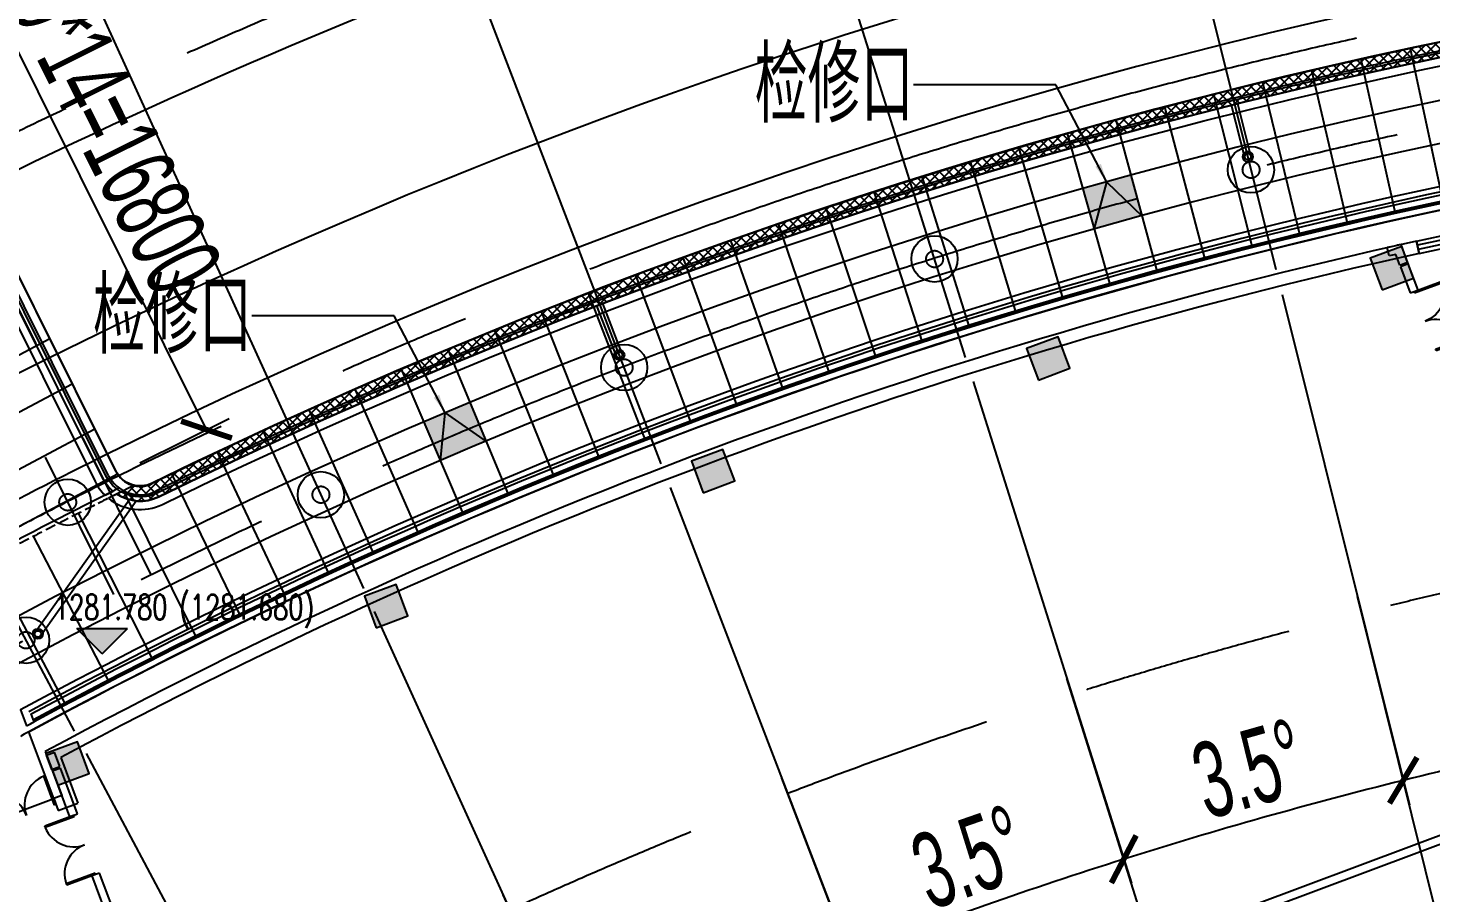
# Model space of a CAD drawing. Extents: x 1962160 to 37842216, y -162679 to 2997677.
# Drawn here: x 37553637 to 37586978, y 2863848 to 2884395 of the extents above; entities that cross this region are included whole.
import ezdxf
from ezdxf.enums import TextEntityAlignment as Align

# ---------------------------------------------------------------- set-up
doc = ezdxf.new("R2010")
doc.units = 0
doc.header["$LTSCALE"] = 1000
for name, pattern in [('__DASH', [0.35, 0.25, -0.1]), ('CENTER', [2, 1.25, -0.25, 0.25, -0.25]), ('CENTER2', [28.575000000000003, 19.05, -3.175, 3.175, -3.175]), ('DASH', [0.35, 0.25, -0.1]), ('HIDDEN', [0.375, 0.25, -0.125])]:
    doc.linetypes.add(name, pattern=pattern)
doc.layers.get('0').update_dxf_attribs({"color": 8})
doc.layers.get('Defpoints').update_dxf_attribs({"color": 8})
for name, color, linetype in [('#幕墙线-平面', 8, 'Continuous'), ('#文字', 8, 'Continuous'), ('#标注', 8, 'Continuous'), ('#虚线', 8, 'HIDDEN'), ('#轴线', 8, 'CENTER2'), ('1-WIN-1', 8, 'Continuous'), ('A-AL-E', 8, 'Continuous'), ('A-COLS-PLAN-C', 8, 'DASH'), ('A-COLS-PLAN-S', 8, 'DASH'), ('A-DETL-ALUM', 8, 'Continuous'), ('A-DIMS-ELEV', 8, 'Continuous'), ('A-FLOR', 8, 'Continuous'), ('A-FLOR-OTLN', 8, 'Continuous'), ('A-FLOR-UNDR', 8, '__DASH'), ('A-GRID', 8, 'CENTER'), ('A-HATH', 8, 'Continuous'), ('A-ROOF-DRAN', 8, 'Continuous'), ('A-STRS-HRAL', 8, 'Continuous'), ('COLUMN', 8, 'Continuous'), ('DIM', 8, 'Continuous'), ('G-ACCS', 8, 'Continuous'), ('PUB_HATCH', 8, 'Continuous'), ('周边建筑', 8, 'Continuous'), ('建-填充', 8, 'Continuous'), ('水-雨水-压力流-标识', 8, 'Continuous')]:
    doc.layers.add(name, color=color, linetype=linetype)
doc.layers.add('A-X-CHEK', color=8, linetype='Continuous', plot=False)
doc.styles.add('#文字', font='jrs.shx', dxfattribs={"width": 0.7, "bigfont": 'hztxt.shx'})
doc.styles.add('_TCH_DIM', font='SIMPLEX', dxfattribs={"bigfont": 'GBCBIG'})
doc.styles.add('JHZX', font='jrs.shx', dxfattribs={"width": 0.6, "bigfont": 'jhz.shx'})
doc.dimstyles.new('JZBZ-300', dxfattribs={"dimscale": 300, "dimtxt": 3, "dimasz": 1.5, "dimexe": 1, "dimexo": 1, "dimgap": 0.5, "dimtad": 1, "dimdec": 0, "dimdsep": 46, "dimtxsty": 'JHZX', "dimblk1": 'ARCHTICK', "dimblk2": 'ARCHTICK', "dimsah": 1, "dimcen": 0, "dimclrd": 1, "dimclre": 1, "dimclrt": 2, "dimadec": 3, "dimazin": 2, "dimtfac": 1, "dimtdec": 0, "dimtix": 1, "dimtmove": 0, "dimatfit": 3, "dimfxl": 1, "dimtolj": 1, "dimlwd": -1, "dimlwe": -1, "dimarcsym": 1})
doc.dimstyles.new('JZBZ-600', dxfattribs={"dimscale": 600, "dimtxt": 3, "dimasz": 1.5, "dimexe": 1, "dimexo": 1, "dimgap": 0.5, "dimtad": 1, "dimdec": 0, "dimdsep": 46, "dimtxsty": 'JHZX', "dimblk1": 'ARCHTICK', "dimblk2": 'ARCHTICK', "dimsah": 1, "dimcen": 0, "dimclrd": 1, "dimclre": 1, "dimclrt": 2, "dimadec": 1, "dimazin": 2, "dimtfac": 1, "dimtdec": 0, "dimtix": 1, "dimtmove": 0, "dimatfit": 3, "dimfxl": 1, "dimtolj": 1, "dimlwd": -1, "dimlwe": -1, "dimarcsym": 1})

# ---------------------------------------------------------------- blocks, each defined once
blk = doc.blocks.new('_ARCHTICK')
at = {"const_width": 0.15}
blk.add_lwpolyline([(-0.5, -0.5), (0.5, 0.5)], dxfattribs=at)
blk = doc.blocks.new('排水沟区域')
at = {"layer": 'A-HATH'}
h = blk.add_hatch(dxfattribs=at)
h.set_pattern_fill('ANSI37', color=256, scale=100)
h.set_pattern_definition([(45, (0, 0), (-112.2532015133644, 112.2532015133644), []), (135, (0, 0), (-112.2532015133644, -112.2532015133644), [])])
edge = h.paths.add_edge_path()
edge.add_arc((35647972.51242621, 2918657.177367422), 130050.0000686261, 85.7398886697509, 85.93806982579932)
edge.add_arc((35656804.85058324, 3048908.059585912), 649.9999999980564, 266.12070043782154, 305.7446110088771, ccw=False)
edge.add_arc((35647972.51225564, 2918657.177440512), 129899.9999999594, 86.12070043837309, 116.0611029026593)
edge.add_arc((35590618.0573375, 3035933.641409336), 649.999999994561, 256.2785379505519, 296.0611029023296, ccw=False)
edge.add_line((35590463.87600134, 3035302.192190816), (35590062.48055345, 3035102.176174337))
edge.add_arc((35590618.05733751, 3035933.641409351), 1000.000000011322, 236.2495485733283, 296.0611029010252)
edge.add_arc((35647972.51225565, 2918657.177440493), 129549.9999999768, 86.12070043837912, 116.0611029026667, ccw=False)
edge.add_arc((35656804.85058324, 3048908.05958592), 1000.0000000025, 266.1207004381864, 325.9304777358216)
blk.add_lwpolyline([(35657633.20902523, 3048347.861146448, 0.000864728637648596), (35657184.5632477, 3048380.500781186, -0.1746354482785349), (35656760.87494238, 3048259.548874354, 0.1313879561626021), (35590903.6214562, 3035349.729486093, -0.1753489072106911), (35590463.87600134, 3035302.192190816), (35590062.48055345, 3035102.176174337, 0.2670681021465763), (35591057.38675088, 3035035.315373567, -0.1313879561626088), (35656737.19575116, 3047910.350798897, 0.2670597953681133)], format="xyb", close=True, dxfattribs=at)
blk = doc.blocks.new('A$C58e34137')
at = {"layer": 'A-X-CHEK'}
blk.add_blockref('排水沟区域', (-35647972.51433039, -2918657.17947907), dxfattribs=at)
blk = doc.blocks.new('雨水立管')
for radius in [80, 50]:
    blk.add_circle((-3.725290298461914e-09, 2.328306436538696e-10), radius)
blk = doc.blocks.new('雨水')
at = {"layer": 'A-ROOF-DRAN'}
for points in [[(35617013.91656469, 3043135.339178642), (35616701.15324991, 3044376.327158936)], [(35616868.4648494, 3043098.681321084), (35616555.60934143, 3044340.035107211)], [(35601934.705332, 3038380.48142397), (35601472.89816311, 3039574.456558236)], [(35602074.60540292, 3038434.592145231), (35601612.93432055, 3039628.215435846)], [(35588125.15824594, 3031823.729295628), (35590358.41962694, 3034967.935315725)], [(35588247.44962481, 3031736.868380054), (35590521.37561858, 3034938.326059705)]]:
    blk.add_lwpolyline(points, dxfattribs=at)
at = {"xscale": 1.5, "yscale": 1.5, "zscale": 1.5}
for p in [(35616941.19070705, 3043117.010249862), (35602004.65536747, 3038407.538747245), (35588186.30393539, 3031780.298837841)]:
    blk.add_blockref('雨水立管', p, dxfattribs=at)
blk = doc.blocks.new('1100')
at = {"layer": 'A-DETL-ALUM', "ltscale": 0.3}
blk.add_circle((35572079.41488183, 2737404.62498665), 550, dxfattribs=at)
blk = doc.blocks.new('_YZHK')
blk.add_circle((0, 0), 0.5)
blk = doc.blocks.new('ASDFASD')
at = {"layer": 'A-COLS-PLAN-C', "ltscale": 0.3, "xscale": 400, "yscale": 400, "zscale": 400}
for p in [(35617018.60571364, 3042806.515617454), (35609497.20520906, 3040685.261288683), (35602119.33311133, 3038108.793010773), (35588895.11854496, 3034907.001321414), (35594912.51185779, 3035086.722049117), (35587903.62579721, 3031630.321946772)]:
    blk.add_blockref('_YZHK', p, dxfattribs=at)
blk = doc.blocks.new('$WINLIB2D$00000001')
for points in [[(-0.4999999999999964, 0.5000000000000142), (-0.4999999999999964, -0.4999999999999858)], [(-0.4999999999999964, 0.5000000000000142), (0.5000000000000036, 0.5000000000000142)], [(0.5000000000000036, -0.4999999999999858), (0.5000000000000036, 0.5000000000000142)], [(0.5000000000000036, 0.1666666666666714), (-0.4999999999999964, 0.1666666666666714)], [(0.5000000000000036, -0.1666666666666572), (-0.4999999999999964, -0.1666666666666572)], [(-0.4999999999999964, -0.4999999999999858), (0.5000000000000036, -0.4999999999999858)]]:
    blk.add_lwpolyline(points)
blk = doc.blocks.new('$DorLib2D$00000002')
at = {"layer": '1-WIN-1'}
for p, q in [((-0.5000000000002274, 1.70530256582424e-13), (-0.5, 0.4875000000000114)), ((-0.4750000000001364, 0.4875000000002387), (-0.5, 0.4875000000000114)), ((-0.4750000000001364, 1.70530256582424e-13), (-0.4750000000001364, 0.4875000000002387)), ((0.4749999999999091, 5.684341886080801e-14), (0.4749999999999091, 0.4875000000001251)), ((0.4749999999999091, 0.4875000000001251), (0.4999999999997726, 0.4875000000001251)), ((0.5, -5.684341886080801e-14), (0.4999999999997726, 0.4875000000001251)), ((-0.5000000000002274, 1.70530256582424e-13), (-0.4750000000001364, 1.70530256582424e-13)), ((0.5, -5.684341886080801e-14), (0.4749999999999091, 5.684341886080801e-14))]:
    blk.add_line(p, q, dxfattribs=at)
for centre, start, end in [((-0.4875000000001819, 5.684341886080801e-14), 0, 88.53071642340379), ((0.4874999999999545, 5.684341886080801e-14), 91.46928357659621, 180)]:
    blk.add_arc(centre, 0.4875, start, end, dxfattribs=at)
blk = doc.blocks.new('_FZH')
blk.add_lwpolyline([(-0.5, -0.5), (0.5, -0.5), (0.5, 0.5), (-0.5, 0.5)], close=True)
at = {"layer": 'PUB_HATCH'}
blk.add_solid([(-0.5, -0.5), (0.5, -0.5), (-0.5, 0.5), (0.5, 0.5)], dxfattribs=at)
blk = doc.blocks.new('567')
at = {"layer": '周边建筑'}
for p, q in [((-12956.65466100723, 124427.2280966714), (-12985.57905119658, 124725.8382553984)), ((-13673.25372226536, 124451.1234483044), (-13695.09598024935, 124649.9271599581)), ((-13446.43119006604, 124201.3022599528), (-13513.08027870953, 124468.6171538979)), ((-13252.37204481661, 124249.6866390705), (-13361.19699037075, 124686.1596558164)), ((-13446.43119006604, 124201.3022599528), (-13252.37204481661, 124249.6866390705)), ((-13242.43080693483, 124209.8145117541), (-13436.48995219916, 124161.4301326275)), ((-13436.48995219916, 124161.4301326275), (-13276.33278752863, 123519.0748302042)), ((-13082.27364227176, 123567.4592093229), (-13242.43080693483, 124209.8145117541)), ((-13276.33278752863, 123519.0748302042), (-13082.27364227176, 123567.4592093229)), ((-46663.73088429123, 115233.9631459191), (-47073.25337716937, 116876.4681524336)), ((-46739.36969436705, 116364.046517022), (-46469.67184502631, 115282.3475250383)), ((-46718.28945029527, 116279.4970835075), (-46524.23030503094, 116327.8814626262)), ((-46630.54502870142, 115927.5734304413), (-46718.28945029527, 116279.4970835075)), ((-46436.48588345945, 115975.9578095675), (-46524.23030503094, 116327.8814626262)), ((-46384.99494633824, 116182.7966826255), (-46106.00655845553, 115063.8353758301)), ((-46630.54502870142, 115927.5734304413), (-46436.48588345945, 115975.9578095675)), ((-46426.54464557767, 115936.0856822436), (-46620.603790842, 115887.701303124)), ((-46620.603790842, 115887.701303124), (-46339.48567837477, 114760.1981375585)), ((-46145.42653311044, 114808.5825166777), (-46426.54464557767, 115936.0856822436)), ((-48119.17457970232, 114871.0803025137), (-46663.73099029064, 115233.9631459117)), ((-46469.67184502631, 115282.3475250383), (-46663.73099029064, 115233.9631459117)), ((-46663.73099029064, 115233.9631459117), (-46591.15442160517, 114942.8744280268)), ((-46591.15442160517, 114942.8744280268), (-46106.00655845553, 115063.8353758301)), ((-46339.48567837477, 114760.1981375585), (-46145.42653311044, 114808.5825166777)), ((-45782.54368971288, 113353.1389272665), (-45976.60283497721, 113304.7545481473)), ((-45976.60283497721, 113304.7545481473), (-43917.39607618749, 105045.7273418158)), ((-43723.33693093807, 105094.111720934), (-45782.54368971288, 113353.1389272665)), ((-43433.55228500068, 103105.1358892624), (-10055.37930109352, 111427.2490978912)), ((-43287.87751885504, 103347.5794136371), (-10297.82282546908, 111572.9238640293))]:
    blk.add_line(p, q, dxfattribs=at)
blk.add_lwpolyline([(-47073.25338561833, 116876.4681862746, -0.0744215799525629), (-10790.70054857433, 125537.0892229746), (-8338.038720555604, 115699.9999267608), (8338.038676522672, 115699.9999267608), (10790.70050453395, 125537.0892229751, -0.07442158046754624), (47073.25353706628, 116876.4681253135, -0.07421954768420427)], format="xyb", dxfattribs=at)
for centre, radius, start, end in [((-2.201646566390991e-05, -4.607392475008965e-05), 126000, 68.06235922378528, 111.9376407861825), ((-0.0001288577914237976, -4.404829815030098e-05), 125399.9999977943, 95.94381995888064, 111.8836034919402), ((-0.0001288577914237976, -4.404829815030098e-05), 125099.9999977941, 95.94480624710295, 111.763935769319), ((-0.0003964826464653015, 0.001440182793885469), 125399.9985047636, 96.11639622546474, 96.26985138233644), ((-0.0003964751958847046, 0.001440182793885469), 125199.9985047643, 96.19611518241895, 96.26985138233644)]:
    blk.add_arc(centre, radius, start, end, dxfattribs=at)
at = {"layer": 'COLUMN', "xscale": 800.0000000003402, "yscale": 800.0000000003402, "zscale": 800.0000000003402, "rotation": 13.99999999997211}
for p in [(-13640.49022883177, 124152.9179450185), (-21997.14863099903, 122947.6943870136), (-30216.04488839209, 121189.9362298069), (-38298.11684194952, 118883.4061713074), (-46242.42663625628, 116024.3422711072)]:
    blk.add_blockref('_FZH', p, dxfattribs=at)
at = {"layer": '周边建筑'}
for name, p, xscale, yscale, zscale, rotation in [('$WINLIB2D$00000001', (-12075.3095080331, 124663.3041109666), 1800, 300.0000000000002, -1800, 5.532602874722101), ('$DorLib2D$00000002', (-12997.86179319769, 122815.5452250615), -1500, 1500, 1500, 283.9999999999892), ('$DorLib2D$00000002', (-47355.16450066864, 114906.9773652707), 1500, 1500, 1500, 13.99999999998198), ('$DorLib2D$00000002', (-46061.01468405128, 114056.6685324092), 1500, 1500, 1500, 103.9999999999999)]:
    blk.add_blockref(name, p, dxfattribs=dict(at, xscale=xscale, yscale=yscale, zscale=zscale, rotation=rotation))
blk = doc.blocks.new('总体道路0521')
at = {"layer": 'G-ACCS'}
for centre, radius, start, end in [((35647972.51126049, 2918657.176580954), 223.799955519998, 90.7688463516054, 156.6530682845484), ((35647972.51118848, 2918657.176535503), 137.9999999943868, 102.6749439391963, 116.354740142573), ((35647972.51118848, 2918657.176535503), 130.9999999943868, 85.82819057638748, 116.346721278699), ((35647972.51118848, 2918657.176535503), 130.9999999943868, 116.346721278699, 119.6531343015937)]:
    blk.add_arc(centre, radius, start, end, dxfattribs=at)
blk = doc.blocks.new('A$C06ac024f')
at = {"layer": 'A-DIMS-ELEV'}
blk.add_hatch(color=256, dxfattribs=at).paths.add_polyline_path([(-58259.43414191902, 112650.7088912847), (-58859.43414191902, 113250.7088912847), (-57659.43414191902, 113250.7088912847)])
at = {"layer": 'A-AL-E'}
for p, q in [((-58115.15808349848, 116897.2100733193), (-65568.16369035095, 131846.0485591134)), ((-57936.17020559311, 116986.4476190186), (-65389.02517910302, 131934.9839725415))]:
    blk.add_line(p, q, dxfattribs=at)
for points in [[(33566.21790237725, 121654.2234437657, 0.1932860441492879), (-59894.53584720194, 111081.4403815623)], [(33559.64202515781, 121604.1693060459, 0.1933145233684868), (-59876.86047371477, 111034.1654658834)]]:
    blk.add_lwpolyline(points, format="xyb", dxfattribs=at)
for centre, radius, start, end in [((-0.004684209823608398, 0.005673698149621487), 129899.9999999742, 86.12070037390116, 116.0611030182871), ((-0.004684217274188995, 0.005673696752637625), 129699.9999999734, 86.12070037390116, 116.0611030182871), ((-57354.45960237831, 117276.4696425423), 850.0000000104551, 206.4993542788556, 296.061103018287), ((-57354.45960238576, 117276.4696425423), 650.0000000116387, 206.4993542788556, 296.061103018287)]:
    blk.add_arc(centre, radius, start, end, dxfattribs=at)
at = {"layer": 'A-DIMS-ELEV'}
for p, q in [((-58259.43414191902, 112650.7088912847), (-58859.43414191902, 113250.7088912847)), ((-58859.43414191902, 113250.7088912847), (-57659.43414191902, 113250.7088912847)), ((-58259.43414191902, 112650.7088912847), (-57659.43414191902, 113250.7088912847))]:
    blk.add_line(p, q, dxfattribs=at)
at = {"layer": 'A-FLOR-OTLN'}
blk.add_lwpolyline([(-57860.34980578721, 116581.320494256, 0.01400170051422937), (-64295.14600294083, 113159.8806548943, 0.01400170051422937)], format="xyb", dxfattribs=at)
at = {"layer": 'A-FLOR-UNDR'}
for points in [[(-57815.89314416051, 116491.7459150678, 0.01400170051423022), (-64245.74520286173, 113072.9349192251, 0.01400170051423022)], [(-64032.21958221495, 108516.7115546484, -0.009230189196751976), (-59983.08948019892, 110806.2759762099, -0.009230189196751976)]]:
    blk.add_lwpolyline(points, format="xyb", dxfattribs=at)
at = {"layer": 'A-STRS-HRAL'}
for points in [[(-58428.38686982542, 116741.0443683425, 0.0843301580206639), (-58191.34623330832, 116416.4575688103, -0.000412078325125703), (-57999.37649360299, 116512.2169334134, -0.102198797674565), (-58249.39899192005, 116830.2819140456), (-65702.43803265691, 131779.1874597124, 0.0003395586935841663), (-65881.36443400383, 131689.8266076413), (-58428.38686982542, 116741.0443683425)], [(33806.98531959951, 121950.7741291095, 0.1939151832340379), (-60195.92843510211, 111316.4611678226), (-60054.49791448563, 110938.1882027588)], [(-60054.49791448563, 110938.1882027588, -0.0004001341199329381), (-59876.86047372222, 111034.1654658914), (-59947.5611730516, 111223.2630033321, -0.1932008303403124), (33585.98539052904, 121804.3724701433), (33559.62863856554, 121604.1730004121)]]:
    blk.add_lwpolyline(points, format="xyb", dxfattribs=at)
blk.add_lwpolyline([(-58110.86358629912, 116344.8834319203, 0.2921176873653361), (-56827.26430632174, 116198.4783996129, -0.1313879561626033), (8751.147844873369, 129053.637274696, 0.2921176933214354), (9884.473956495523, 129673.8256374607, 0.000431404118153734), (9660.692084878683, 129690.6893789344, -0.2670597951365258), (8764.67881128937, 129253.1790320999, 0.1313879561626086), (-56915.13018899411, 116378.1436067699, -0.2670597962110063), (-57910.01060086489, 116444.9871784654, 0.0004314039868796598)], format="xyb", close=True, dxfattribs=at)
at = {"xscale": 1000, "yscale": 1000, "zscale": 1000}
blk.add_blockref('总体道路0521', (-35647972511.19448, -2918657176.530752), dxfattribs=at)
at = {"layer": 'A-COLS-PLAN-S'}
blk.add_blockref('ASDFASD', (-35647972.51693987, -2918657.171766797), dxfattribs=at)
at = {"layer": 'A-ROOF-DRAN'}
blk.add_blockref('雨水', (-35647972.51693987, -2918657.171766797), dxfattribs=at)
at = {"layer": 'A-STRS-HRAL', "rotation": 6.499999999994645}
blk.add_blockref('567', (-0.005895964801311493, 0.004624420776963234), dxfattribs=at)
at = {"layer": '周边建筑', "rotation": 6.499999999994645}
blk.add_blockref('567', (-0.005895964801311493, 0.004624420776963234), dxfattribs=at)
at = {"layer": '水-雨水-压力流-标识'}
for p in [(-35603035.4181935, -2613253.470554573), (-35610556.81869807, -2615374.724883344), (-35617932.59870994, -2617953.003742505), (-35631156.81327631, -2621154.795431864), (-35625139.41996348, -2620975.074704161), (-35632148.30602448, -2624431.4748068)]:
    blk.add_blockref('1100', p, dxfattribs=at)
at = {"layer": 'A-DIMS-ELEV', "style": '_TCH_DIM', "width": 0.7058823529411765}
for s, p in [('1281.780', (-59407.43414191902, 113460.7088912847)), ('(1281.680)', (-56427.43414191902, 113460.7088912847))]:
    blk.add_text(s, height=595, dxfattribs=at).set_placement(p)
blk = doc.blocks.new('A$C41f195f4')
at = {"layer": '建-填充', "ltscale": 10}
h = blk.add_hatch(color=256, dxfattribs=at)
h.dxf.hatch_style = 1
edge = h.paths.add_edge_path()
edge.add_arc((-2.980232238769531e-08, 9.778887033462524e-08), 128529.4436851603, 105.2509141736362, 105.7802178211805)
edge.add_line((-34953.32662133127, 123685.4189148648), (-34681.42019782215, 122723.0952173816))
edge.add_arc((0, -4.358589649200439e-07), 127529.4436856815, 105.25093349266521, 105.78023723729959, ccw=False)
edge.add_line((-33546.22905936837, 123038.2441461538), (-33809.23418107629, 124003.038584271))
edge = h.paths.add_edge_path()
edge.add_arc((-2.235174179077148e-08, 7.729977369308472e-08), 128529.4436851835, 112.6611456505698, 113.190446251976)
edge.add_line((-50613.43527633697, 118144.3949731486), (-50219.68877553195, 117225.1759050116))
edge.add_arc((1.490116119384766e-08, 8.288770914077759e-08), 127529.4436851909, 112.6611661753231, 113.19046684993461, ccw=False)
edge.add_line((-49134.63047923148, 117684.0987319089), (-49519.8686689809, 118606.9159073373))
edge = h.paths.add_edge_path()
edge.add_arc((0, -4.330649971961975e-08), 128529.4436853, 121.6592249048594, 122.1885216028449)
edge.add_line((-68468.5012704432, 108774.4557689102), (-67935.83515735716, 107928.1302911555))
edge.add_arc((-3.725290298461914e-08, -3.348104655742645e-07), 127529.4436855249, 121.65924643114221, 122.1885431717252, ccw=False)
edge.add_line((-66935.9136126563, 108551.1053629154), (-67460.73885946721, 109402.3153620525))
h.paths.add_polyline_path([(-68101.14165022224, 129145.1061628177), (-68984.08993648738, 128675.6359041496), (-68420.8991656825, 127616.4243423054), (-67537.95087941736, 128085.8946009735)])
at = {"layer": 'DIM', "ltscale": 10}
for points in [[(-34681.42019782215, 122723.0952173835), (-34379.77867843956, 123846.0686177197), (-33546.22905936837, 123038.2441461561)], [(-50219.68877553195, 117225.1759050139), (-50104.55848683417, 118361.1047299015), (-49134.63047923148, 117684.0987319113)]]:
    blk.add_lwpolyline(points, dxfattribs=at)
blk = doc.blocks.new('A$C80b62fe7')
at = {"layer": '#幕墙线-平面'}
for points in [[(81708.8971278593, 327420.7820661669), (80788.50008608401, 319019.1403532852, -0.402136791653587), (79822.34603990614, 318210.3226865004, 0.1313879561626239), (14096.90845752507, 305326.3428135561, -0.4119750127439674), (12882.72384685278, 305737.7886731816), (5117.536592490971, 321312.7843461563)], [(81478.7568936944, 327707.5493457103), (80530.04632923007, 319047.4538759724, -0.402136791655151), (79839.93629624695, 318469.726971128, 0.1313879561626206), (13982.68281004578, 305559.9075828558, -0.4119750127446024), (13115.40808813274, 305853.7974825902), (5350.220833770931, 321428.79315557)], [(104680.3880409971, 310722.1500260932, 0.1933145233684889), (11051.30931818485, 300130.361001642, 0.1933145233684889)], [(104611.2203188837, 310471.5191696174, 0.1933145233684868), (11174.71782001108, 299901.515329455)]]:
    blk.add_lwpolyline(points, format="xyb", dxfattribs=at)
for radius, start, end in [(128529.4436852644, 333.5022467601689, 195.775796910644), (127529.4436852644, 333.539850647279, 195.7883970499479)]:
    blk.add_arc((71051.57360945642, 188867.3555372115), radius, start, end, dxfattribs=at)
blk = doc.blocks.new('DASWQE')
at = {"layer": '#幕墙线-平面', "ltscale": 10}
for points in [[(-28341.21916294098, 126770.6011191742), (-27523.05463825166, 123110.9417346544)], [(-27168.93552863598, 127027.000885475), (-26384.61291024089, 123359.9396601263)], [(-29511.08422185481, 126503.3830371709), (-28659.14761117101, 122851.4378005154)], [(-30678.43087175488, 126225.3694432499), (-29792.79487740993, 122581.4500031862)], [(-31843.15949390829, 125936.5840624617), (-30923.89969407022, 122301.0013828124)], [(-33005.17069302499, 125637.0515390956), (-32052.36553524435, 122010.1158722462)], [(-34164.36530570686, 125326.7974345782), (-33178.09610021859, 121708.8182949969)], [(-35320.64440889657, 125005.8482252914), (-34300.99532167614, 121397.1343631148)], [(-36473.90932837874, 124674.231300313), (-35420.96737396717, 121075.090675001)], [(-37624.06164712459, 124331.9749590796), (-36537.91668120027, 120742.7147131325)], [(-38771.00321374834, 123979.1084089717), (-37651.74792546034, 120400.0348417247)], [(-39914.63615085185, 123615.661762821), (-38762.36605490744, 120047.0803042981)], [(-41054.86286339164, 123241.6660363395), (-39869.67629192024, 119683.8812211896)], [(-42191.58604702353, 122857.1531454753), (-40973.58414115012, 119310.4685869901)], [(-43324.70869633555, 122462.1559036863), (-42073.99539758265, 118926.8742678873)], [(-44454.13411324471, 122056.708019142), (-43170.81615465134, 118533.1309989477)], [(-45579.76591512561, 121640.8440918457), (-44263.95281213522, 118129.2723813308)], [(-46701.50804311037, 121214.5996106821), (-45353.31208423525, 117715.3328794162)], [(-47819.2647702843, 120778.0109503893), (-46438.80100749433, 117291.3478178619)], [(-66313.69790837169, 116510.8280929998), (-59498.87712942064, 120134.3196650837)], [(-48932.94070980698, 120331.1153684529), (-47520.32694877684, 116857.353378593)], [(-50042.44082310796, 119873.9510019296), (-48597.79761306942, 116413.3865977088)], [(-51147.67042794824, 119406.5568641894), (-49671.12105149776, 115959.4853623286)], [(-65722.78108505905, 115466.3586822511), (-58963.43316788226, 119060.3549156259)], [(-52248.53520656377, 118928.9728415888), (-50740.20566906035, 115495.688407355)], [(-53344.94121363014, 118441.2396900654), (-51804.96023251116, 115022.0353121706)], [(-65131.86426174641, 114421.8892715028), (-58427.98920634389, 117986.3901661681)], [(-54436.79488435388, 117943.399031661), (-52865.29387809336, 114538.5664972523)], [(-55524.00304241478, 117435.4933509682), (-53921.11611935496, 114045.3232207377)], [(-64546.16351745278, 113374.6464322214), (-57887.32632802427, 116915.2003540942)], [(-56606.47290793061, 116917.5659915069), (-54972.33685480058, 113542.3475748869)], [(-57751.63258054107, 116525.8977159453), (-56018.86637564749, 113029.682482501)], [(-58825.51591724902, 115987.2556764665), (-57060.61537343264, 112507.3716932605)], [(-59894.44079229236, 115438.842105784), (-58097.49494767189, 111975.4597799797)], [(-60958.25342553854, 114880.5775847193), (-59129.41661339998, 111433.9921348165)]]:
    blk.add_lwpolyline(points, dxfattribs=at)
at = {"layer": 'DIM', "ltscale": 10}
blk.add_blockref('A$C80b62fe7', (-71047.03888088465, -188862.9763723449), dxfattribs=at)
blk = doc.blocks.new('*D187')
at = {"layer": '#标注', "color": 1, "transparency": 16777216}
for p, q in [((36757837.0156098, 3041465.087506298), (36760114.736596, 3029174.359817955)), ((36750382.24336166, 3039846.629627312), (36753406.07751007, 3027717.885791164))]:
    blk.add_line(p, q, dxfattribs=at)
blk.add_arc((36780594.81168813, 2918662.568637643), 112993.4582867699, 100.4989600530812, 103.9991045865432, dxfattribs=at)
at = {"layer": 'Defpoints', "color": 0, "transparency": 16777216}
for p in [(36757727.68500247, 3042055.042435338), (36750237.09932254, 3040428.809331446), (36757747.46433587, 3029322.047827497), (36780594.81168813, 2918662.568637643)]:
    blk.add_point(p, dxfattribs=at)
at = {"layer": '#标注', "color": 1, "transparency": 16777216, "xscale": 900, "yscale": 900, "zscale": 900}
for p, rotation in [((36760005.40598866, 3029764.314746995), 10.49896005308116), ((36753260.93347095, 3028300.065495299), 193.9991045865432)]:
    blk.add_blockref('_ARCHTICK', p, dxfattribs=dict(at, rotation=rotation))
at = {"layer": '#标注', "color": 2, "transparency": 16777216, "insert": (36756367.39426064, 3030256.377427767), "char_height": 1800, "attachment_point": 5, "rotation": 12.24903231981386, "style": 'JHZX'}
blk.add_mtext('\\A1;3.5°', dxfattribs=at)
blk = doc.blocks.new('*D188')
at = {"layer": '#标注', "color": 1, "transparency": 16777216}
for p, q in [((36750382.24336166, 3039846.629627311), (36753406.07751007, 3027717.885791195)), ((36743040.44078892, 3037776.149514022), (36746799.081495, 3025854.630313779))]:
    blk.add_line(p, q, dxfattribs=at)
blk.add_arc((36780594.81168813, 2918662.568637645), 112993.4582868022, 103.9991045865511, 107.4991263115033, dxfattribs=at)
at = {"layer": 'Defpoints', "color": 0, "transparency": 16777216}
for p in [(36750237.09932254, 3040428.809331444), (36742860.02603503, 3038348.382435638), (36751034.28246424, 3027720.794955582), (36780594.81168813, 2918662.568637645)]:
    blk.add_point(p, dxfattribs=at)
at = {"layer": '#标注', "color": 1, "transparency": 16777216, "xscale": 900, "yscale": 900, "zscale": 900}
for p, rotation in [((36753260.93347093, 3028300.06549533), 13.99910458655106), ((36746618.6667411, 3026426.863235393), 197.4991263115034)]:
    blk.add_blockref('_ARCHTICK', p, dxfattribs=dict(at, rotation=rotation))
at = {"layer": '#标注', "color": 2, "transparency": 16777216, "insert": (36749599.78476899, 3028569.139058983), "char_height": 1800, "attachment_point": 5, "rotation": 15.749115449027197, "style": 'JHZX'}
blk.add_mtext('\\A1;3.5°', dxfattribs=at)
blk = doc.blocks.new('*D189')
at = {"layer": '#标注', "color": 1, "transparency": 16777216}
for p, q in [((36743040.44078894, 3037776.149514027), (36746799.08149501, 3025854.63031375)), ((36735838.41868346, 3035261.201597223), (36740317.87597636, 3023591.391728971))]:
    blk.add_line(p, q, dxfattribs=at)
blk.add_arc((36780594.81168808, 2918662.568637637), 112993.4582867641, 107.4991263114749, 110.999302439513, dxfattribs=at)
at = {"layer": 'Defpoints', "color": 0, "transparency": 16777216}
for p in [(36742860.02603504, 3038348.382435642), (36735623.4047334, 3035821.352470899), (36744431.43661752, 3025712.706045806), (36780594.81168808, 2918662.568637637)]:
    blk.add_point(p, dxfattribs=at)
at = {"layer": '#标注', "color": 1, "transparency": 16777216, "xscale": 900, "yscale": 900, "zscale": 900}
for p, rotation in [((36746618.66674112, 3026426.863235364), 17.49912631147491), ((36740102.8620263, 3024151.542602647), 200.999302439513)]:
    blk.add_blockref('_ARCHTICK', p, dxfattribs=dict(at, rotation=rotation))
at = {"layer": '#标注', "color": 2, "transparency": 16777216, "insert": (36742947.77498975, 3026471.875023155), "char_height": 1800, "attachment_point": 5, "rotation": 19.249214375493963, "style": 'JHZX'}
blk.add_mtext('\\A1;3.5°', dxfattribs=at)
blk = doc.blocks.new('*D190')
at = {"layer": '#标注', "color": 1, "transparency": 16777216}
for p, q in [((36735838.41868347, 3035261.201597225), (36740317.87597635, 3023591.391729001)), ((36728803.3672203, 3032311.247480681), (36733986.92979217, 3020936.684673132))]:
    blk.add_line(p, q, dxfattribs=at)
blk.add_arc((36780594.8116881, 2918662.568637645), 112993.458286793, 110.9993024395238, 114.4994813636579, dxfattribs=at)
at = {"layer": 'Defpoints', "color": 0, "transparency": 16777216}
for p in [(36735623.4047334, 3035821.352470899), (36728554.55621686, 3032857.226495443), (36737963.31068068, 3023305.182985067), (36780594.8116881, 2918662.568637645)]:
    blk.add_point(p, dxfattribs=at)
at = {"layer": '#标注', "color": 1, "transparency": 16777216, "xscale": 900, "yscale": 900, "zscale": 900}
for p, rotation in [((36740102.8620263, 3024151.542602677), 20.99930243952382), ((36733738.11878872, 3021482.663687894), 204.4994813636579)]:
    blk.add_blockref('_ARCHTICK', p, dxfattribs=dict(at, rotation=rotation))
at = {"layer": '#标注', "color": 2, "transparency": 16777216, "insert": (36736436.06730531, 3023972.355504928), "char_height": 1800, "attachment_point": 5, "rotation": 22.74939190158913, "style": 'JHZX'}
blk.add_mtext('\\A1;3.5°', dxfattribs=at)
blk = doc.blocks.new('*D191')
at = {"layer": '#标注', "color": 1, "transparency": 16777216}
for p, q in [((36728803.3672203, 3032311.247480677), (36733986.92979217, 3020936.68467311)), ((36721961.53537975, 3028937.292995384), (36727829.86478554, 3017900.413455179))]:
    blk.add_line(p, q, dxfattribs=at)
blk.add_arc((36780594.81168813, 2918662.56863765), 112993.4582867753, 114.4994813636681, 117.9996618949444, dxfattribs=at)
at = {"layer": 'Defpoints', "color": 0, "transparency": 16777216}
for p in [(36728554.55621686, 3032857.226495439), (36721679.85556827, 3029467.063213313), (36731654.22924998, 3020507.259251453), (36780594.81168813, 2918662.56863765)]:
    blk.add_point(p, dxfattribs=at)
at = {"layer": '#标注', "color": 1, "transparency": 16777216, "xscale": 900, "yscale": 900, "zscale": 900}
for p, rotation in [((36733738.11878873, 3021482.663687875), 24.49948136366813), ((36727548.18497405, 3018430.183673108), 207.9996618949444)]:
    blk.add_blockref('_ARCHTICK', p, dxfattribs=dict(at, rotation=rotation))
at = {"layer": '#标注', "color": 2, "transparency": 16777216, "insert": (36730089.10231085, 3021079.94624415), "char_height": 1800, "attachment_point": 5, "rotation": 26.24957162930624, "style": 'JHZX'}
blk.add_mtext('\\A1;3.5°', dxfattribs=at)
blk = doc.blocks.new('*D192')
at = {"layer": '#标注', "color": 1, "transparency": 16777216}
for p, q in [((36721961.53537975, 3028937.292995388), (36727829.86478556, 3017900.413455142)), ((36713489.76951139, 3023996.747503242), (36720205.99819717, 3013454.343970776))]:
    blk.add_line(p, q, dxfattribs=at)
blk.add_arc((36780594.81168811, 2918662.56863765), 112993.4582867245, 117.9996618949377, 122.4999107683864, dxfattribs=at)
at = {"layer": 'Defpoints', "color": 0, "transparency": 16777216}
for p in [(36721679.85556827, 3029467.063213317), (36713167.39053448, 3024502.782872798), (36724954.60863446, 3017007.316437123), (36780594.81168811, 2918662.56863765)]:
    blk.add_point(p, dxfattribs=at)
at = {"layer": '#标注', "color": 1, "transparency": 16777216, "xscale": 900, "yscale": 900, "zscale": 900}
for p, rotation in [((36727548.18497408, 3018430.183673069), 27.99966189493766), ((36719883.61922026, 3013960.379340332), 212.4999107683865)]:
    blk.add_blockref('_ARCHTICK', p, dxfattribs=dict(at, rotation=rotation))
at = {"layer": '#标注', "color": 2, "transparency": 16777216, "insert": (36723067.48692097, 3017307.146900307), "char_height": 1800, "attachment_point": 5, "rotation": 30.249786331661227, "style": 'JHZX'}
blk.add_mtext('\\A1;4.5°', dxfattribs=at)
blk = doc.blocks.new('*D105')
at = {"layer": '#标注', "color": 1, "transparency": 16777216}
for p, q in [((36697228.95972591, 3039962.314867162), (36687878.68758705, 3053567.233559005)), ((36885579.84404776, 3021820.877508908), (36897354.91261559, 3033391.061686594))]:
    blk.add_line(p, q, dxfattribs=at)
blk.add_arc((36780594.81168813, 2918662.568637636), 163093.4582867492, 44.49716931342737, 124.4996298123026, dxfattribs=at)
at = {"layer": 'Defpoints', "color": 0, "transparency": 16777216}
for p in [(36833249.46786097, 3073022.418725839), (36697568.80027325, 3039467.836958271), (36885151.87300182, 3021400.353093639), (36780594.81168813, 2918662.568637636)]:
    blk.add_point(p, dxfattribs=at)
at = {"layer": '#标注', "color": 1, "transparency": 16777216, "xscale": 900, "yscale": 900, "zscale": 900}
for p, rotation in [((36688218.52813439, 3053072.755650114), 214.4996298123025), ((36896926.94156966, 3032970.537271325), 314.4971693134274)]:
    blk.add_blockref('_ARCHTICK', p, dxfattribs=dict(at, rotation=rotation))
at = {"layer": '#标注', "color": 2, "transparency": 16777216, "insert": (36796346.20989023, 3082199.212514472), "char_height": 1800, "attachment_point": 5, "rotation": 354.498399562864, "style": 'JHZX'}
blk.add_mtext('\\A1;80°', dxfattribs=at)
blk = doc.blocks.new('*D235')
at = {"layer": '#标注', "color": 1, "transparency": 16777216}
for p, q in [((36709851.31601547, 3021594.993561247), (36719200.08087267, 3007992.456287084)), ((36869683.47646702, 3006200.766520366), (36857910.39442549, 2994632.578940055))]:
    blk.add_line(p, q, dxfattribs=at)
blk.add_arc((36780594.81168813, 2918662.568637646), 108993.4582867653, 44.49705879160248, 124.4999999999931, dxfattribs=at)
at = {"layer": 'Defpoints', "color": 0, "transparency": 16777216}
for p in [(36709511.47227332, 3022089.46927442), (36815783.21552325, 3021819.488836173), (36870111.44832414, 3006621.29011009), (36780594.81168813, 2918662.568637646)]:
    blk.add_point(p, dxfattribs=at)
at = {"layer": '#标注', "color": 1, "transparency": 16777216, "xscale": 900, "yscale": 900, "zscale": 900}
for p, rotation in [((36718860.23713052, 3008486.932000258), 214.4999999999932), ((36858338.3662826, 2995053.10252978), 314.4970587916025)]:
    blk.add_blockref('_ARCHTICK', p, dxfattribs=dict(at, rotation=rotation))
at = {"layer": '#标注', "color": 2, "transparency": 16777216, "insert": (36791159.20191877, 3028348.446982362), "char_height": 1800, "attachment_point": 5, "rotation": 354.4985293957965, "style": 'JHZX'}
blk.add_mtext('\\A1;80°', dxfattribs=at)
blk = doc.blocks.new('*U247')
blk.add_line((-8.960830237663566e-17, -20), (0, 0))
blk.add_circle((0, -24), 4)
at = {"style": 'JHZX', "width": 0.75}
blk.add_attdef('AXES', text='', height=4, dxfattribs=at).set_placement((0, -24), align=Align.MIDDLE_CENTER)
blk = doc.blocks.new('DOTE-11')
at = {"layer": '#虚线', "ltscale": 20}
for points in [[(36715186.10563064, 3049854.648622971), (36723507.50676791, 3033164.029007416)], [(36714292.6924334, 3049405.399739895), (36722612.56737838, 3032717.841278907)]]:
    blk.add_lwpolyline(points, dxfattribs=at)
for radius in [117099.9999999995, 109299.9999999995]:
    blk.add_arc((36780598.51695531, 2918657.177440438), radius, 53.50000000000666, 124.5000000024574, dxfattribs=at)
at = {"layer": '#轴线'}
for p, q in [((36750237.31905751, 3040429.291088313), (36745132.76706039, 3060902.530912498)), ((36742859.93911748, 3038348.654759586), (36736515.04674801, 3058472.082420137)), ((36735623.33928733, 3035821.52096609), (36728061.77555201, 3055520.067964946)), ((36728554.5150019, 3032857.316935696), (36719804.48758197, 3052057.499750969)), ((36721679.83582563, 3029467.100344487), (36711773.98585096, 3048097.294553589))]:
    blk.add_line(p, q, dxfattribs=at)
for radius, end in [(146599.9999999995, 183.9998103525153), (138799.9999999995, 210.1884172151102), (130399.9999999995, 210.3293811306592), (127949.9999999995, 210.3740096847854)]:
    blk.add_arc((36780598.51695531, 2918657.177440438), radius, 324.4999999903098, end, dxfattribs=at)
blk = doc.blocks.new('*D353')
at = {"layer": '#标注', "color": 1, "ltscale": 10, "transparency": 16777216}
for p, q in [((37548800.76950412, 2889101.615789976), (37550919.71827649, 2890158.059929868)), ((37557878.99903325, 2874854.85488121), (37550382.75515543, 2889890.3462645)), ((37556297.01338194, 2874066.124406686), (37558415.96215431, 2875122.568546578))]:
    blk.add_line(p, q, dxfattribs=at)
at = {"layer": 'Defpoints', "color": 0, "ltscale": 10, "transparency": 16777216}
for p in [(37550382.75515543, 2889890.3462645), (37548263.80638307, 2888833.902124608), (37555760.05026088, 2873798.410741318)]:
    blk.add_point(p, dxfattribs=at)
at = {"layer": '#标注', "color": 1, "ltscale": 10, "transparency": 16777216, "xscale": 900, "yscale": 900, "zscale": 900}
for p, rotation in [((37550382.75515543, 2889890.3462645), 116.4994640812879), ((37557878.99903325, 2874854.85488121), 296.4994640812878)]:
    blk.add_blockref('_ARCHTICK', p, dxfattribs=dict(at, rotation=rotation))
at = {"layer": '#标注', "color": 2, "ltscale": 10, "transparency": 16777216, "insert": (37555204.80333646, 2882908.027903588), "char_height": 1800, "attachment_point": 5, "rotation": 296.49946408128784, "style": 'JHZX'}
blk.add_mtext('\\A1;1200*14=16800', dxfattribs=at)
blk = doc.blocks.new('ZW-5001')
at = {"layer": '#标注'}
ref = blk.add_blockref('*U247', (36752172.31169052, 3032666.819386601), dxfattribs=dict(at, xscale=600, yscale=600, rotation=14.00006961268009))
ref.add_attrib('AXES', 'B7', dxfattribs={"layer": '0', "height": 2399.999999999999, "rotation": 14.00006979775935, "style": '#文字', "width": 0.7}).set_placement((36755656.00396302, 3018694.565160798), align=Align.MIDDLE_CENTER)
ref = blk.add_blockref('*U247', (36745265.27855888, 3030718.807077517), dxfattribs=dict(at, xscale=600, yscale=600, rotation=17.50003618908847))
ref.add_attrib('AXES', 'B6', dxfattribs={"layer": '0', "height": 2399.999999999999, "rotation": 17.50003631746745, "style": '#文字', "width": 0.7}).set_placement((36749595.45074607, 3016985.285721756), align=Align.MIDDLE_CENTER)
ref = blk.add_blockref('*U247', (36738490.05036256, 3028352.767871201), dxfattribs=dict(at, xscale=600, yscale=600, rotation=21.00000276549653))
ref.add_attrib('AXES', 'B5', dxfattribs={"layer": '0', "height": 2399.999999999999, "rotation": 21.00000297087831, "style": '#文字', "width": 0.7}).set_placement((36743650.54948486, 3014909.20997872), align=Align.MIDDLE_CENTER)
ref = blk.add_blockref('*U247', (36731871.90095165, 3025577.527879254), dxfattribs=dict(at, xscale=599.9999999999999, yscale=599.9999999999999, rotation=24.49996934190458))
ref.add_attrib('AXES', 'B4', dxfattribs={"layer": '0', "height": 2399.999999999998, "rotation": 24.49996948786927, "style": '#文字', "width": 0.7}).set_placement((36737843.47663442, 3012474.082383326), align=Align.MIDDLE_CENTER)
for base, center, p1, p2, picture, middle in [((36833249.46786097, 3073022.418725839), (36780594.81168813, 2918662.568637637), (36885151.87300182, 3021400.353093639), (36697568.80027326, 3039467.83695827), '*D105', (36796346.20989022, 3082199.212514473)), ((36757747.46433587, 3029322.047827497), (36780594.81168813, 2918662.568637643), (36757727.68500246, 3042055.042435337), (36750237.09932254, 3040428.809331445), '*D187', (36756367.39426065, 3030256.377427767)), ((36751034.28246424, 3027720.794955582), (36780594.81168814, 2918662.568637645), (36750237.09932254, 3040428.809331445), (36742860.02603504, 3038348.382435638), '*D188', (36749599.78476899, 3028569.139058987)), ((36815783.21552325, 3021819.488836173), (36780594.81168813, 2918662.568637646), (36870111.44832414, 3006621.29011009), (36709511.47227331, 3022089.46927442), '*D235', (36791159.20191877, 3028348.446982362)), ((36744431.43661752, 3025712.706045806), (36780594.81168809, 2918662.568637636), (36742860.02603505, 3038348.382435644), (36735623.40473341, 3035821.3524709), '*D189', (36742947.77498975, 3026471.875023153)), ((36737963.31068068, 3023305.182985067), (36780594.8116881, 2918662.568637644), (36735623.40473341, 3035821.352470901), (36728554.55621686, 3032857.226495442), '*D190', (36736436.06730531, 3023972.355504928)), ((36731654.22924998, 3020507.259251453), (36780594.81168813, 2918662.568637653), (36728554.55621686, 3032857.22649544), (36721679.85556827, 3029467.063213315), '*D191', (36730089.10231085, 3021079.946244149)), ((36724954.60863446, 3017007.316437123), (36780594.81168811, 2918662.568637651), (36721679.85556827, 3029467.063213317), (36713167.39053448, 3024502.782872797), '*D192', (36723067.48692097, 3017307.146900306))]:
    dim = blk.add_angular_dim_3p(base=base, center=center, p1=p1, p2=p2, dimstyle='JZBZ-600', dxfattribs=at)
    dim.commit()
    dim.dimension.update_dxf_attribs({"geometry": picture, "text_midpoint": middle})
blk = doc.blocks.new('FDGFH')
at = {"layer": 'A-FLOR'}
blk.add_blockref('ZW-5001', (-36780598.51155947, -2918657.163268261), dxfattribs=at)
at = {"layer": 'A-GRID'}
blk.add_blockref('DOTE-11', (-36780598.51155947, -2918657.163268261), dxfattribs=at)

msp = doc.modelspace()

# ---------------------------------------------------------------- linework, layer by layer
at = {"layer": '#标注', "ltscale": 10}
msp.add_arc((37613698.93117297, 2756873.557990519), 133683.2479391286, 95.211781154909, 188.8679084312478, dxfattribs=at)

# ---------------------------------------------------------------- block references
at = {"layer": 'A-STRS-HRAL'}
msp.add_blockref('DASWQE', (37613652.56708944, 2756885.970215484), dxfattribs=at)
at = {"layer": 'DIM', "ltscale": 10}
for name, p in [('A$C06ac024f', (37613657.10216346, 2756879.841327364)), ('A$C58e34137', (37613657.09747919, 2756879.847001005)), ('A$C41f195f4', (37613657.10181801, 2756890.34938035))]:
    msp.add_blockref(name, p, dxfattribs=at)
at = {"layer": 'DIM'}
msp.add_blockref('FDGFH', (37613657.09676763, 2756879.827155179), dxfattribs=at)

# ---------------------------------------------------------------- texts
at = {"layer": '#文字', "ltscale": 10, "style": '#文字', "width": 0.7}
for p in [(37574683.825983, 2883044.009590791), (37558959.04617461, 2877559.045702972)]:
    msp.add_text('检修口', height=1800, dxfattribs=at).set_placement(p, align=Align.MIDDLE_RIGHT)

# ---------------------------------------------------------------- dimensions: what is measured, and where the dimension line sits
at = {"layer": '#标注', "ltscale": 10}
dim = msp.add_aligned_dim(p1=(37555760.05026088, 2873798.41074132), p2=(37548263.80638307, 2888833.902124607), distance=-2367.7031318523123, text='1200*14=16800', dimstyle='JZBZ-600', dxfattribs=at)
dim.commit()
dim.dimension.update_dxf_attribs({"geometry": '*D353', "text_midpoint": (37555204.80333646, 2882908.027903588)})

# ---------------------------------------------------------------- leaders
at = {"layer": 'DIM'}
for points in [[(37579277.32313957, 2880736.41799807), (37578063.28987374, 2883044.009590791), (37574683.825983, 2883044.009590791)], [(37563552.54333118, 2875251.454110252), (37562338.51006535, 2877559.045702972), (37558959.04617461, 2877559.045702972)]]:
    msp.add_leader(points, dimstyle='JZBZ-300', dxfattribs=at)

doc.saveas('drawing.dxf')
